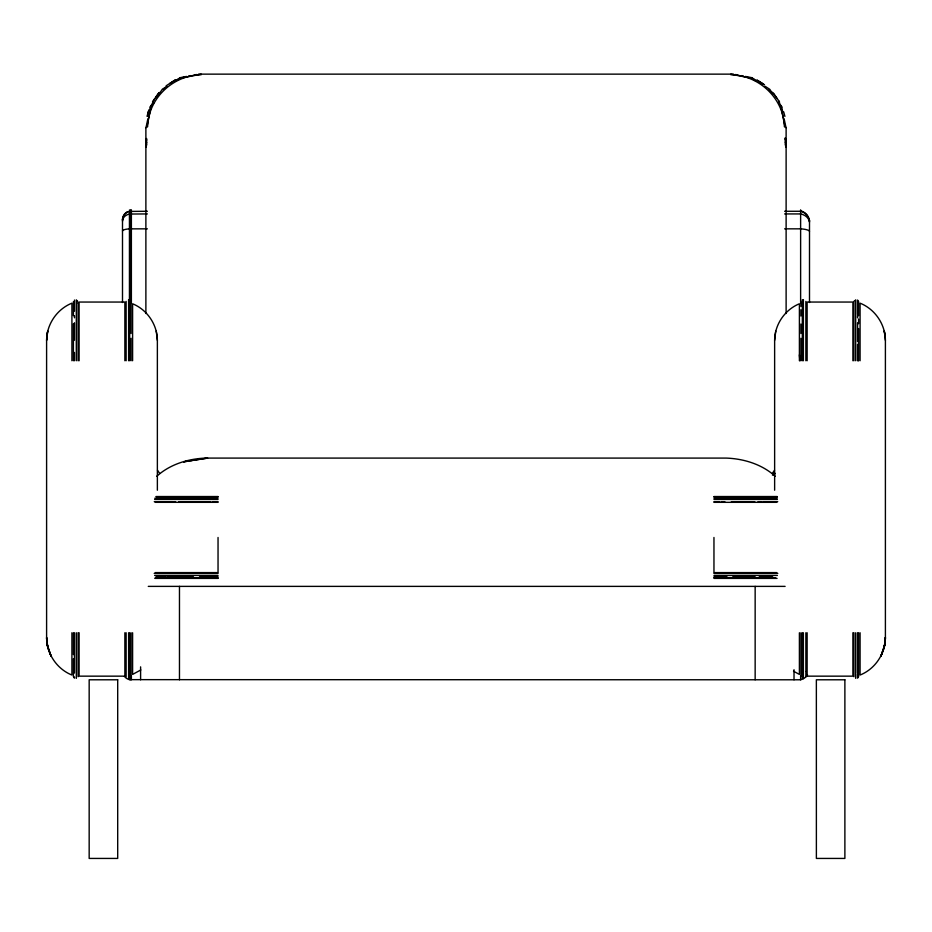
<?xml version="1.0" encoding="UTF-8"?>
<svg xmlns="http://www.w3.org/2000/svg" width="932" height="932" viewBox="0 0 932 932"><rect width="100%" height="100%" fill="white"/><g stroke="black" fill="none" stroke-linecap="round" stroke-linejoin="round"><path stroke-width="1.4" d="M145.951 146.732L146.534 138.472L145.881 146.534M146.394 143.237L146.697 139.753M774.632 490.209L774.632 340.343C774.713 324.581 784.802 309.715 799.4 303.774L799.4 360.742M774.632 340.343L775.75 331.058M860.085 632.758L860.085 675.036C875.032 669.071 885.249 653.903 885.4 637.861L885.4 340.343C885.33 324.289 874.997 309.144 860.085 303.168L860.085 360.742M884.258 647.321L885.4 637.861L884.258 647.321L880.915 656.245L884.689 645.119L885.4 637.686L884.689 645.119L880.915 656.245M145.986 127.684L147.827 119.016M149.097 112.819L150.367 106.621L153.349 102.287M146.965 126.915L151.1 106.737M147.594 126.81C148.27 98.244 173.014 75.189 201.242 74.7M145.986 146.336L146.813 142.293M146.173 146.93L146.732 144.239M147.093 116.418L148.631 110.815M147.524 115.766L148.386 112.76M147.547 114.345L148.945 109.79M152.44 102.019L158.871 92.804M153.221 101.122L154.805 98.501M159.325 93.608L162.308 89.262L166.77 86.373M150.192 107.145L152.44 103.883M152.568 104.605L154.048 102.462M772.325 473.433L774.504 470.264M155.597 97.953L159.489 92.804M774.084 474.912L775.249 473.351M156.168 96.544L159.372 92.489M772.453 475.18L774.061 473.141M854.714 300.523L853.945 301.467L853.945 360.742M156.658 476.357C169.974 464.322 188.078 458.719 205.797 458.09L726.203 458.09C743.922 458.719 762.027 464.322 775.342 476.357M166.117 85.837L175.1 79.966M169.612 83.565L176.02 79.628M175.705 80.571L180.167 77.671L186.551 76.436M177.861 79.558L180.097 78.102M162.867 89.635L165.069 88.214M140.814 669.957L132.6 674.43L132.6 632.758M183.825 77.228L185.701 76.715M188.893 75.993L190.827 75.609M194.159 74.968L196.524 74.513M198.469 74.141L733.531 74.141M181.111 77.904L183.138 77.507M180.47 78.218L201.242 74.199M203.036 577.991L205.32 577.991M147.384 211.273L129.443 211.413A9.169 9.087 0 0 0 122.5 220.22M784.616 211.273L800.623 211.273A11.79 11.697 0 0 1 809.5 221.385M147.384 213.929L129.443 214.034A9.169 7.305 0 0 0 122.5 221.117M784.616 213.929L800.623 213.929A11.79 9.402 0 0 1 809.5 222.049M147.384 228.841L129.443 228.864A9.169 2.179 0 0 0 122.5 230.985M784.616 228.841L800.623 228.841A11.79 2.808 0 0 1 809.5 231.264M858.162 360.742L857.545 360.742L857.545 344.304M155.935 496.535L218.041 496.535M713.959 496.535L777.125 496.535M156.448 497.012L218.041 497.012M713.959 497.012L777.346 497.012M154.84 498.212L218.041 498.212M713.959 498.212L777.16 498.212M154.619 499.435L218.041 499.435M713.959 499.435L777.381 499.435M154.258 501.672L172.641 501.672M173.958 501.672L175.6 501.672M178.874 501.672L210.853 501.672M212.647 501.672L218.041 501.672M713.959 501.672L719.353 501.672M721.147 501.672L724.816 501.672M731.375 501.672L754.769 501.672M758.042 501.672L761.327 501.672M762.97 501.672L777.742 501.672M155.26 502.336L218.041 502.336M713.959 502.336L776.74 502.336M155.248 572.597L218.041 572.597L218.041 537.473M776.752 572.597L713.959 572.597L713.959 537.473M154.188 573.39L218.041 573.39M713.959 573.39L777.812 573.39M154.607 575.428L218.041 575.428M713.959 575.428L777.393 575.428M155.959 576.826L166.059 576.826M167.189 576.826L193.472 576.826M199.506 576.826L218.041 576.826L218.041 577.945L155.143 577.945M713.959 576.826L726.983 576.826M732.762 576.826L755.165 576.826M759.207 576.826L772.675 576.826M775.785 577.945L713.959 577.572M154.933 578.388L218.041 578.388M713.959 578.388L777.067 578.388M148.281 586.379L785.105 586.379M124.434 676.399A9.169 9.169 0 0 0 129.443 679.649L800.623 679.789A11.79 11.79 0 0 0 807.555 674.943M735.476 74.513L737.841 74.968M741.173 75.609L743.107 75.993M745.449 76.436L751.833 77.671L756.295 80.571M730.758 74.199L751.53 78.218M730.758 74.7C758.986 75.189 783.73 98.244 784.406 126.81M756.866 79.989L763.646 84.113M793.54 671.226L799.4 674.43L799.4 632.758M757.425 80.385L764.543 84.952M765.23 86.373L769.692 89.262L772.675 93.608M751.903 78.102L754.139 79.558M753.732 79.639L755.922 81.072M759.207 81.969L762.609 84.206M772.395 92.28L776.671 97.942M77.286 300.523L78.055 303.296M773.525 93.258L779.513 101.926M778.651 102.287L781.633 106.621L782.903 112.819M779.56 103.883L781.808 107.145M769.133 89.635L770.601 91.779M157.496 470.264L159.675 473.433M71.915 360.742L71.915 303.168C57.003 309.144 46.67 324.289 46.6 340.343L46.6 637.861C46.67 653.891 57.015 669.071 71.915 675.036L71.915 632.758M778.523 100.668L779.548 102.52M47.742 647.321L51.085 656.245L47.381 645.445L46.6 637.686L47.742 647.321L46.6 637.861L47.381 645.445L51.085 656.245M157.368 490.209L157.368 340.343C157.298 324.581 147.186 309.715 132.6 303.774L132.6 360.742M783.707 111.875L784.907 116.418M781.878 109.964L782.402 111.77M784.173 119.016L786.014 127.684M780.899 106.737L785.035 126.915M785.117 141.967L786.014 146.336M785.268 144.239L785.827 146.93M884.689 333.365L884.258 330.883L885.4 340.343M156.25 331.058L157.368 340.343M786.049 146.732L785.466 138.472L785.758 141.652M799.4 354.859L799.924 360.742M785.466 138.472L786.119 146.534M785.175 137.831L785.618 143.528M858.605 315.773L858.605 301.665L857.545 300.057L857.545 314.538M858.605 318.965L858.605 323.765M858.605 328.553L858.605 360.742M857.545 315.633L857.545 317.824M857.545 322.752L857.545 341.59M857.545 673.044L857.545 632.758L858.605 632.758L858.605 676.539L857.545 678.147L857.545 674.022M855.692 299.813L855.692 360.742M855.692 632.758L855.692 678.391M853.945 632.758L853.945 676.737M852.897 360.742L852.897 302.05L807.135 302.05L807.135 360.742M852.897 632.758L852.897 676.154L807.135 676.154L807.135 632.758M809.5 220.057L809.5 302.504M805.865 301.397L805.865 360.742M805.865 632.758L805.865 670.912M805.865 671.646L805.865 676.807M803.384 299.591L803.384 360.742M803.384 632.758L803.384 678.613M802.324 299.813L802.324 360.742M802.324 632.758L802.324 678.391M800.938 302.061L800.938 306.523M800.938 309.704L800.938 316.065M800.938 324.01L800.938 333.528M800.938 338.281L800.938 360.742M800.938 632.758L800.938 676.143M800.623 209.851L800.623 302.982M800.623 675.653L800.623 679.789M794.017 669.724L794.017 679.789M786.119 127.486L786.119 313.513M755.153 586.379L755.153 679.789M179.468 586.379L179.468 679.789M145.881 127.486L145.881 313.513M140.604 666.858L140.604 679.789M131.377 209.851L131.377 302.982M131.377 675.63L131.377 679.789M131.062 302.061L131.062 333.528M131.062 338.281L131.062 360.742M131.062 632.758L131.062 676.143M130.515 209.851L130.515 302.982M130.515 676.224L130.515 679.789M129.676 299.813L129.676 360.742M129.676 632.758L129.676 678.391M129.443 209.991L129.443 300.104M129.443 677.948L129.443 679.649M128.616 299.591L128.616 360.742M128.616 632.758L128.616 678.613M126.135 301.397L126.135 360.742M126.135 632.758L126.135 670.912M126.135 671.856L126.135 676.807M124.865 360.742L124.865 302.05L79.104 302.05L79.104 360.742M124.865 632.758L124.865 676.154L79.104 676.154L79.104 632.758M122.5 218.88L122.5 302.504M78.055 303.844L78.055 360.742M78.055 632.758L78.055 676.737M76.308 299.813L76.308 360.742M76.308 632.758L76.308 678.391M74.455 300.057L74.455 311.253M74.455 315.633L74.455 317.824M74.455 322.752L74.455 340.238M74.455 352.436L74.455 360.742M74.455 632.758L74.455 673.044M74.455 677.063L74.455 678.147L73.395 676.539L73.395 658.656M73.395 301.665L73.395 315.773M73.395 323.765L73.395 360.742M73.395 632.758L73.395 654.648M122.5 219.777A9.169 9.11 0 0 1 127.544 211.634M800.623 210.795A11.79 11.72 0 0 1 809.5 220.942M47.381 333.073L46.6 340.343L47.742 330.883L47.381 333.073M191.386 460.548L183.627 461.853L207.65 458.09L191.386 460.548M117.7 679.789L89.169 679.789L89.169 858.43L117.7 858.43L117.7 679.789M844.881 679.789L816.362 679.789L816.385 858.43L844.881 858.43L844.881 679.789"/></g></svg>
